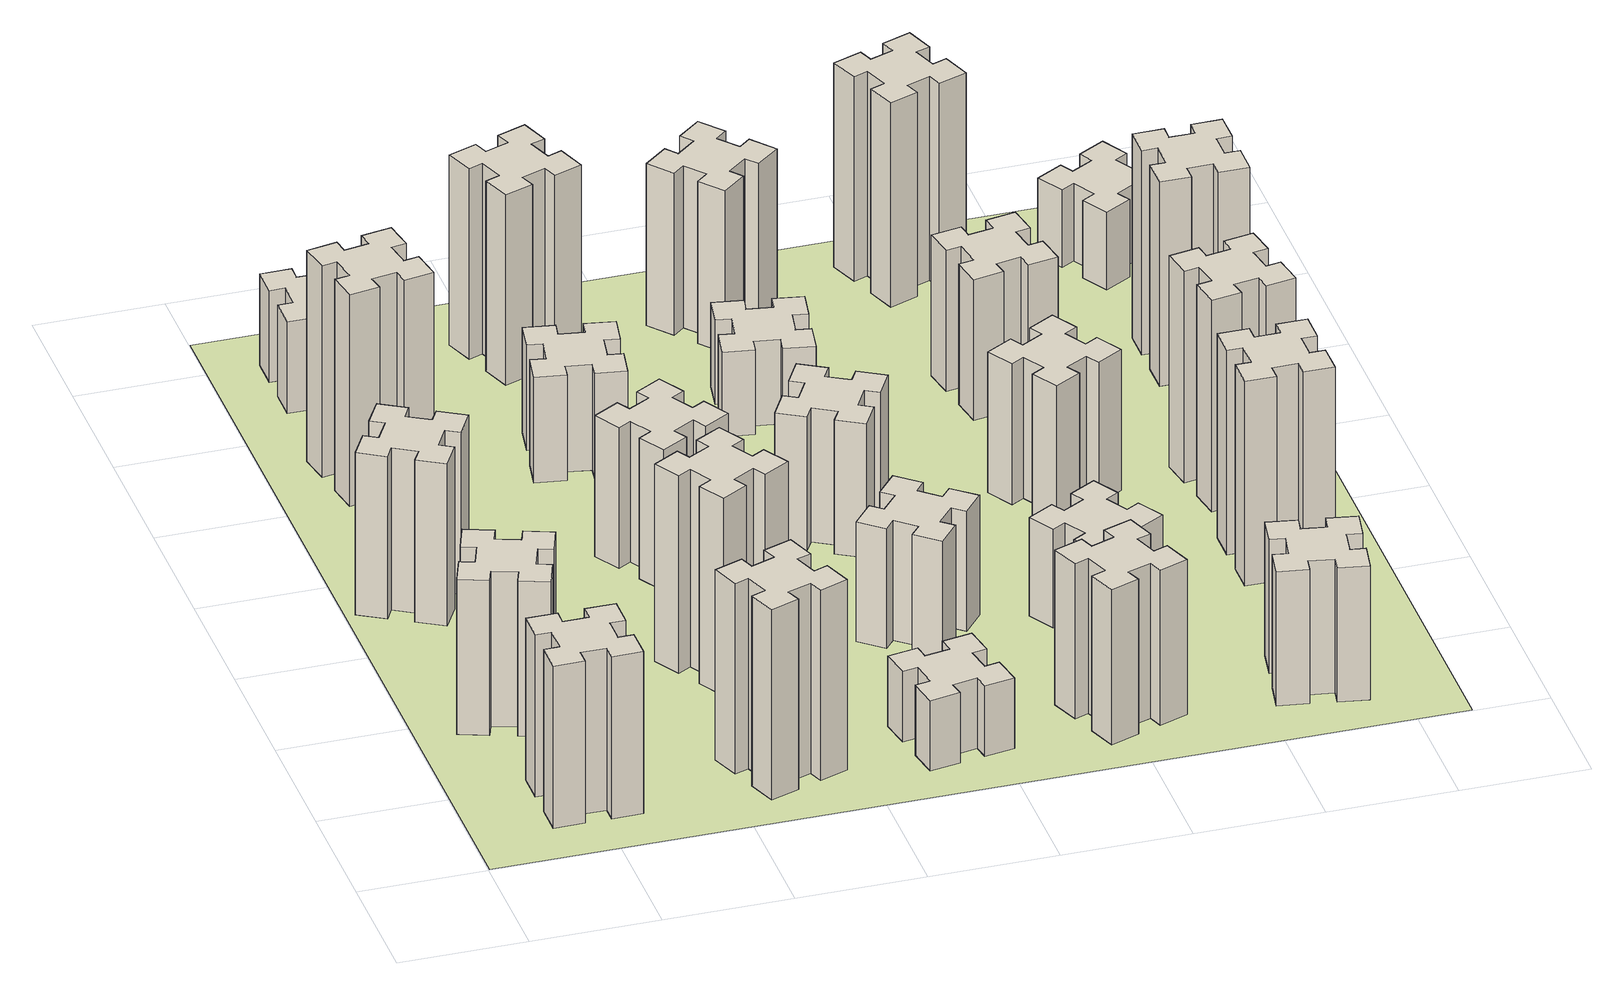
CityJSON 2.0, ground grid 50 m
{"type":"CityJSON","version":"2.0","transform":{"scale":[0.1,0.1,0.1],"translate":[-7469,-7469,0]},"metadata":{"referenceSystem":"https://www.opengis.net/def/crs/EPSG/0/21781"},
"CityObjects":{
"building1":{"type":"Building","attributes":{"class":"1000","function":"1000","usage":"1000","yearOfConstruction":2016,"roofType":"1000","measuredHeight":69,"storeysAboveGround":30,"storeysBelowGround":0},"geometry":[{"type":"Solid","lod":"1","boundaries":[[[[0,1,2,3,4,5,6,7,8,9,10,11,12,13,14,15,16,17,18,19]],[[17,16,20,21]],[[16,15,22,20]],[[15,14,23,22]],[[14,13,24,23]],[[13,12,25,24]],[[12,11,26,25]],[[11,10,27,26]],[[10,9,28,27]],[[9,8,29,28]],[[8,7,30,29]],[[7,6,31,30]],[[6,5,32,31]],[[5,4,33,32]],[[4,3,34,33]],[[3,2,35,34]],[[2,1,36,35]],[[1,0,37,36]],[[0,19,38,37]],[[19,18,39,38]],[[18,17,21,39]],[[24,25,26,27,28,29,30,31,32,33,34,35,36,37,38,39,21,20,22,23]]]]}]},
"building2":{"type":"Building","attributes":{"class":"1000","function":"1000","usage":"1000","yearOfConstruction":2016,"roofType":"1000","measuredHeight":66,"storeysAboveGround":30,"storeysBelowGround":0},"geometry":[{"type":"Solid","lod":"1","boundaries":[[[[40,41,42,43,44,45,46,47,48,49,50,51,52,53,54,55,56,57,58,59]],[[57,56,60,61]],[[56,55,62,60]],[[55,54,63,62]],[[54,53,64,63]],[[53,52,65,64]],[[52,51,66,65]],[[51,50,67,66]],[[50,49,68,67]],[[49,48,69,68]],[[48,47,70,69]],[[47,46,71,70]],[[46,45,72,71]],[[45,44,73,72]],[[44,43,74,73]],[[43,42,75,74]],[[42,41,76,75]],[[41,40,77,76]],[[40,59,78,77]],[[59,58,79,78]],[[58,57,61,79]],[[64,65,66,67,68,69,70,71,72,73,74,75,76,77,78,79,61,60,62,63]]]]}]},
"building3":{"type":"Building","attributes":{"class":"1000","function":"1000","usage":"1000","yearOfConstruction":2016,"roofType":"1000","measuredHeight":69,"storeysAboveGround":30,"storeysBelowGround":0},"geometry":[{"type":"Solid","lod":"1","boundaries":[[[[80,81,82,83,84,85,86,87,88,89,90,91,92,93,94,95,96,97,98,99]],[[97,96,100,101]],[[96,95,102,100]],[[95,94,103,102]],[[94,93,104,103]],[[93,92,105,104]],[[92,91,106,105]],[[91,90,107,106]],[[90,89,108,107]],[[89,88,109,108]],[[88,87,110,109]],[[87,86,111,110]],[[86,85,112,111]],[[85,84,113,112]],[[84,83,114,113]],[[83,82,115,114]],[[82,81,116,115]],[[81,80,117,116]],[[80,99,118,117]],[[99,98,119,118]],[[98,97,101,119]],[[104,105,106,107,108,109,110,111,112,113,114,115,116,117,118,119,101,100,102,103]]]]}]},
"building4":{"type":"Building","attributes":{"class":"1000","function":"1000","usage":"1000","yearOfConstruction":2016,"roofType":"1000","measuredHeight":90,"storeysAboveGround":30,"storeysBelowGround":0},"geometry":[{"type":"Solid","lod":"1","boundaries":[[[[120,121,122,123,124,125,126,127,128,129,130,131,132,133,134,135,136,137,138,139]],[[137,136,140,141]],[[136,135,142,140]],[[135,134,143,142]],[[134,133,144,143]],[[133,132,145,144]],[[132,131,146,145]],[[131,130,147,146]],[[130,129,148,147]],[[129,128,149,148]],[[128,127,150,149]],[[127,126,151,150]],[[126,125,152,151]],[[125,124,153,152]],[[124,123,154,153]],[[123,122,155,154]],[[122,121,156,155]],[[121,120,157,156]],[[120,139,158,157]],[[139,138,159,158]],[[138,137,141,159]],[[144,145,146,147,148,149,150,151,152,153,154,155,156,157,158,159,141,140,142,143]]]]}]},
"building5":{"type":"Building","attributes":{"class":"1000","function":"1000","usage":"1000","yearOfConstruction":2016,"roofType":"1000","measuredHeight":81,"storeysAboveGround":30,"storeysBelowGround":0},"geometry":[{"type":"Solid","lod":"1","boundaries":[[[[160,161,162,163,164,165,166,167,168,169,170,171,172,173,174,175,176,177,178,179]],[[177,176,180,181]],[[176,175,182,180]],[[175,174,183,182]],[[174,173,184,183]],[[173,172,185,184]],[[172,171,186,185]],[[171,170,187,186]],[[170,169,188,187]],[[169,168,189,188]],[[168,167,190,189]],[[167,166,191,190]],[[166,165,192,191]],[[165,164,193,192]],[[164,163,194,193]],[[163,162,195,194]],[[162,161,196,195]],[[161,160,197,196]],[[160,179,198,197]],[[179,178,199,198]],[[178,177,181,199]],[[184,185,186,187,188,189,190,191,192,193,194,195,196,197,198,199,181,180,182,183]]]]}]},
"building6":{"type":"Building","attributes":{"class":"1000","function":"1000","usage":"1000","yearOfConstruction":2016,"roofType":"1000","measuredHeight":39,"storeysAboveGround":30,"storeysBelowGround":0},"geometry":[{"type":"Solid","lod":"1","boundaries":[[[[200,201,202,203,204,205,206,207,208,209,210,211,212,213,214,215,216,217,218,219]],[[217,216,220,221]],[[216,215,222,220]],[[215,214,223,222]],[[214,213,224,223]],[[213,212,225,224]],[[212,211,226,225]],[[211,210,227,226]],[[210,209,228,227]],[[209,208,229,228]],[[208,207,230,229]],[[207,206,231,230]],[[206,205,232,231]],[[205,204,233,232]],[[204,203,234,233]],[[203,202,235,234]],[[202,201,236,235]],[[201,200,237,236]],[[200,219,238,237]],[[219,218,239,238]],[[218,217,221,239]],[[224,225,226,227,228,229,230,231,232,233,234,235,236,237,238,239,221,220,222,223]]]]}]},
"building7":{"type":"Building","attributes":{"class":"1000","function":"1000","usage":"1000","yearOfConstruction":2016,"roofType":"1000","measuredHeight":84,"storeysAboveGround":30,"storeysBelowGround":0},"geometry":[{"type":"Solid","lod":"1","boundaries":[[[[240,241,242,243,244,245,246,247,248,249,250,251,252,253,254,255,256,257,258,259]],[[257,256,260,261]],[[256,255,262,260]],[[255,254,263,262]],[[254,253,264,263]],[[253,252,265,264]],[[252,251,266,265]],[[251,250,267,266]],[[250,249,268,267]],[[249,248,269,268]],[[248,247,270,269]],[[247,246,271,270]],[[246,245,272,271]],[[245,244,273,272]],[[244,243,274,273]],[[243,242,275,274]],[[242,241,276,275]],[[241,240,277,276]],[[240,259,278,277]],[[259,258,279,278]],[[258,257,261,279]],[[264,265,266,267,268,269,270,271,272,273,274,275,276,277,278,279,261,260,262,263]]]]}]},
"building8":{"type":"Building","attributes":{"class":"1000","function":"1000","usage":"1000","yearOfConstruction":2016,"roofType":"1000","measuredHeight":60,"storeysAboveGround":30,"storeysBelowGround":0},"geometry":[{"type":"Solid","lod":"1","boundaries":[[[[280,281,282,283,284,285,286,287,288,289,290,291,292,293,294,295,296,297,298,299]],[[297,296,300,301]],[[296,295,302,300]],[[295,294,303,302]],[[294,293,304,303]],[[293,292,305,304]],[[292,291,306,305]],[[291,290,307,306]],[[290,289,308,307]],[[289,288,309,308]],[[288,287,310,309]],[[287,286,311,310]],[[286,285,312,311]],[[285,284,313,312]],[[284,283,314,313]],[[283,282,315,314]],[[282,281,316,315]],[[281,280,317,316]],[[280,299,318,317]],[[299,298,319,318]],[[298,297,301,319]],[[304,305,306,307,308,309,310,311,312,313,314,315,316,317,318,319,301,300,302,303]]]]}]},
"building9":{"type":"Building","attributes":{"class":"1000","function":"1000","usage":"1000","yearOfConstruction":2016,"roofType":"1000","measuredHeight":45,"storeysAboveGround":30,"storeysBelowGround":0},"geometry":[{"type":"Solid","lod":"1","boundaries":[[[[320,321,322,323,324,325,326,327,328,329,330,331,332,333,334,335,336,337,338,339]],[[337,336,340,341]],[[336,335,342,340]],[[335,334,343,342]],[[334,333,344,343]],[[333,332,345,344]],[[332,331,346,345]],[[331,330,347,346]],[[330,329,348,347]],[[329,328,349,348]],[[328,327,350,349]],[[327,326,351,350]],[[326,325,352,351]],[[325,324,353,352]],[[324,323,354,353]],[[323,322,355,354]],[[322,321,356,355]],[[321,320,357,356]],[[320,339,358,357]],[[339,338,359,358]],[[338,337,341,359]],[[344,345,346,347,348,349,350,351,352,353,354,355,356,357,358,359,341,340,342,343]]]]}]},
"building10":{"type":"Building","attributes":{"class":"1000","function":"1000","usage":"1000","yearOfConstruction":2016,"roofType":"1000","measuredHeight":30,"storeysAboveGround":30,"storeysBelowGround":0},"geometry":[{"type":"Solid","lod":"1","boundaries":[[[[360,361,362,363,364,365,366,367,368,369,370,371,372,373,374,375,376,377,378,379]],[[377,376,380,381]],[[376,375,382,380]],[[375,374,383,382]],[[374,373,384,383]],[[373,372,385,384]],[[372,371,386,385]],[[371,370,387,386]],[[370,369,388,387]],[[369,368,389,388]],[[368,367,390,389]],[[367,366,391,390]],[[366,365,392,391]],[[365,364,393,392]],[[364,363,394,393]],[[363,362,395,394]],[[362,361,396,395]],[[361,360,397,396]],[[360,379,398,397]],[[379,378,399,398]],[[378,377,381,399]],[[384,385,386,387,388,389,390,391,392,393,394,395,396,397,398,399,381,380,382,383]]]]}]},
"building11":{"type":"Building","attributes":{"class":"1000","function":"1000","usage":"1000","yearOfConstruction":2016,"roofType":"1000","measuredHeight":81,"storeysAboveGround":30,"storeysBelowGround":0},"geometry":[{"type":"Solid","lod":"1","boundaries":[[[[400,401,402,403,404,405,406,407,408,409,410,411,412,413,414,415,416,417,418,419]],[[417,416,420,421]],[[416,415,422,420]],[[415,414,423,422]],[[414,413,424,423]],[[413,412,425,424]],[[412,411,426,425]],[[411,410,427,426]],[[410,409,428,427]],[[409,408,429,428]],[[408,407,430,429]],[[407,406,431,430]],[[406,405,432,431]],[[405,404,433,432]],[[404,403,434,433]],[[403,402,435,434]],[[402,401,436,435]],[[401,400,437,436]],[[400,419,438,437]],[[419,418,439,438]],[[418,417,421,439]],[[424,425,426,427,428,429,430,431,432,433,434,435,436,437,438,439,421,420,422,423]]]]}]},
"building12":{"type":"Building","attributes":{"class":"1000","function":"1000","usage":"1000","yearOfConstruction":2016,"roofType":"1000","measuredHeight":51,"storeysAboveGround":30,"storeysBelowGround":0},"geometry":[{"type":"Solid","lod":"1","boundaries":[[[[440,441,442,443,444,445,446,447,448,449,450,451,452,453,454,455,456,457,458,459]],[[457,456,460,461]],[[456,455,462,460]],[[455,454,463,462]],[[454,453,464,463]],[[453,452,465,464]],[[452,451,466,465]],[[451,450,467,466]],[[450,449,468,467]],[[449,448,469,468]],[[448,447,470,469]],[[447,446,471,470]],[[446,445,472,471]],[[445,444,473,472]],[[444,443,474,473]],[[443,442,475,474]],[[442,441,476,475]],[[441,440,477,476]],[[440,459,478,477]],[[459,458,479,478]],[[458,457,461,479]],[[464,465,466,467,468,469,470,471,472,473,474,475,476,477,478,479,461,460,462,463]]]]}]},
"building13":{"type":"Building","attributes":{"class":"1000","function":"1000","usage":"1000","yearOfConstruction":2016,"roofType":"1000","measuredHeight":57,"storeysAboveGround":30,"storeysBelowGround":0},"geometry":[{"type":"Solid","lod":"1","boundaries":[[[[480,481,482,483,484,485,486,487,488,489,490,491,492,493,494,495,496,497,498,499]],[[497,496,500,501]],[[496,495,502,500]],[[495,494,503,502]],[[494,493,504,503]],[[493,492,505,504]],[[492,491,506,505]],[[491,490,507,506]],[[490,489,508,507]],[[489,488,509,508]],[[488,487,510,509]],[[487,486,511,510]],[[486,485,512,511]],[[485,484,513,512]],[[484,483,514,513]],[[483,482,515,514]],[[482,481,516,515]],[[481,480,517,516]],[[480,499,518,517]],[[499,498,519,518]],[[498,497,501,519]],[[504,505,506,507,508,509,510,511,512,513,514,515,516,517,518,519,501,500,502,503]]]]}]},
"building14":{"type":"Building","attributes":{"class":"1000","function":"1000","usage":"1000","yearOfConstruction":2016,"roofType":"1000","measuredHeight":66,"storeysAboveGround":30,"storeysBelowGround":0},"geometry":[{"type":"Solid","lod":"1","boundaries":[[[[520,521,522,523,524,525,526,527,528,529,530,531,532,533,534,535,536,537,538,539]],[[537,536,540,541]],[[536,535,542,540]],[[535,534,543,542]],[[534,533,544,543]],[[533,532,545,544]],[[532,531,546,545]],[[531,530,547,546]],[[530,529,548,547]],[[529,528,549,548]],[[528,527,550,549]],[[527,526,551,550]],[[526,525,552,551]],[[525,524,553,552]],[[524,523,554,553]],[[523,522,555,554]],[[522,521,556,555]],[[521,520,557,556]],[[520,539,558,557]],[[539,538,559,558]],[[538,537,541,559]],[[544,545,546,547,548,549,550,551,552,553,554,555,556,557,558,559,541,540,542,543]]]]}]},
"building15":{"type":"Building","attributes":{"class":"1000","function":"1000","usage":"1000","yearOfConstruction":2016,"roofType":"1000","measuredHeight":36,"storeysAboveGround":30,"storeysBelowGround":0},"geometry":[{"type":"Solid","lod":"1","boundaries":[[[[560,561,562,563,564,565,566,567,568,569,570,571,572,573,574,575,576,577,578,579]],[[577,576,580,581]],[[576,575,582,580]],[[575,574,583,582]],[[574,573,584,583]],[[573,572,585,584]],[[572,571,586,585]],[[571,570,587,586]],[[570,569,588,587]],[[569,568,589,588]],[[568,567,590,589]],[[567,566,591,590]],[[566,565,592,591]],[[565,564,593,592]],[[564,563,594,593]],[[563,562,595,594]],[[562,561,596,595]],[[561,560,597,596]],[[560,579,598,597]],[[579,578,599,598]],[[578,577,581,599]],[[584,585,586,587,588,589,590,591,592,593,594,595,596,597,598,599,581,580,582,583]]]]}]},
"building16":{"type":"Building","attributes":{"class":"1000","function":"1000","usage":"1000","yearOfConstruction":2016,"roofType":"1000","measuredHeight":69,"storeysAboveGround":30,"storeysBelowGround":0},"geometry":[{"type":"Solid","lod":"1","boundaries":[[[[600,601,602,603,604,605,606,607,608,609,610,611,612,613,614,615,616,617,618,619]],[[617,616,620,621]],[[616,615,622,620]],[[615,614,623,622]],[[614,613,624,623]],[[613,612,625,624]],[[612,611,626,625]],[[611,610,627,626]],[[610,609,628,627]],[[609,608,629,628]],[[608,607,630,629]],[[607,606,631,630]],[[606,605,632,631]],[[605,604,633,632]],[[604,603,634,633]],[[603,602,635,634]],[[602,601,636,635]],[[601,600,637,636]],[[600,619,638,637]],[[619,618,639,638]],[[618,617,621,639]],[[624,625,626,627,628,629,630,631,632,633,634,635,636,637,638,639,621,620,622,623]]]]}]},
"building17":{"type":"Building","attributes":{"class":"1000","function":"1000","usage":"1000","yearOfConstruction":2016,"roofType":"1000","measuredHeight":42,"storeysAboveGround":30,"storeysBelowGround":0},"geometry":[{"type":"Solid","lod":"1","boundaries":[[[[640,641,642,643,644,645,646,647,648,649,650,651,652,653,654,655,656,657,658,659]],[[657,656,660,661]],[[656,655,662,660]],[[655,654,663,662]],[[654,653,664,663]],[[653,652,665,664]],[[652,651,666,665]],[[651,650,667,666]],[[650,649,668,667]],[[649,648,669,668]],[[648,647,670,669]],[[647,646,671,670]],[[646,645,672,671]],[[645,644,673,672]],[[644,643,674,673]],[[643,642,675,674]],[[642,641,676,675]],[[641,640,677,676]],[[640,659,678,677]],[[659,658,679,678]],[[658,657,661,679]],[[664,665,666,667,668,669,670,671,672,673,674,675,676,677,678,679,661,660,662,663]]]]}]},
"building18":{"type":"Building","attributes":{"class":"1000","function":"1000","usage":"1000","yearOfConstruction":2016,"roofType":"1000","measuredHeight":60,"storeysAboveGround":30,"storeysBelowGround":0},"geometry":[{"type":"Solid","lod":"1","boundaries":[[[[680,681,682,683,684,685,686,687,688,689,690,691,692,693,694,695,696,697,698,699]],[[697,696,700,701]],[[696,695,702,700]],[[695,694,703,702]],[[694,693,704,703]],[[693,692,705,704]],[[692,691,706,705]],[[691,690,707,706]],[[690,689,708,707]],[[689,688,709,708]],[[688,687,710,709]],[[687,686,711,710]],[[686,685,712,711]],[[685,684,713,712]],[[684,683,714,713]],[[683,682,715,714]],[[682,681,716,715]],[[681,680,717,716]],[[680,699,718,717]],[[699,698,719,718]],[[698,697,701,719]],[[704,705,706,707,708,709,710,711,712,713,714,715,716,717,718,719,701,700,702,703]]]]}]},
"building19":{"type":"Building","attributes":{"class":"1000","function":"1000","usage":"1000","yearOfConstruction":2016,"roofType":"1000","measuredHeight":57,"storeysAboveGround":30,"storeysBelowGround":0},"geometry":[{"type":"Solid","lod":"1","boundaries":[[[[720,721,722,723,724,725,726,727,728,729,730,731,732,733,734,735,736,737,738,739]],[[737,736,740,741]],[[736,735,742,740]],[[735,734,743,742]],[[734,733,744,743]],[[733,732,745,744]],[[732,731,746,745]],[[731,730,747,746]],[[730,729,748,747]],[[729,728,749,748]],[[728,727,750,749]],[[727,726,751,750]],[[726,725,752,751]],[[725,724,753,752]],[[724,723,754,753]],[[723,722,755,754]],[[722,721,756,755]],[[721,720,757,756]],[[720,739,758,757]],[[739,738,759,758]],[[738,737,741,759]],[[744,745,746,747,748,749,750,751,752,753,754,755,756,757,758,759,741,740,742,743]]]]}]},
"building20":{"type":"Building","attributes":{"class":"1000","function":"1000","usage":"1000","yearOfConstruction":2016,"roofType":"1000","measuredHeight":60,"storeysAboveGround":30,"storeysBelowGround":0},"geometry":[{"type":"Solid","lod":"1","boundaries":[[[[760,761,762,763,764,765,766,767,768,769,770,771,772,773,774,775,776,777,778,779]],[[777,776,780,781]],[[776,775,782,780]],[[775,774,783,782]],[[774,773,784,783]],[[773,772,785,784]],[[772,771,786,785]],[[771,770,787,786]],[[770,769,788,787]],[[769,768,789,788]],[[768,767,790,789]],[[767,766,791,790]],[[766,765,792,791]],[[765,764,793,792]],[[764,763,794,793]],[[763,762,795,794]],[[762,761,796,795]],[[761,760,797,796]],[[760,779,798,797]],[[779,778,799,798]],[[778,777,781,799]],[[784,785,786,787,788,789,790,791,792,793,794,795,796,797,798,799,781,780,782,783]]]]}]},
"building21":{"type":"Building","attributes":{"class":"1000","function":"1000","usage":"1000","yearOfConstruction":2016,"roofType":"1000","measuredHeight":87,"storeysAboveGround":30,"storeysBelowGround":0},"geometry":[{"type":"Solid","lod":"1","boundaries":[[[[800,801,802,803,804,805,806,807,808,809,810,811,812,813,814,815,816,817,818,819]],[[817,816,820,821]],[[816,815,822,820]],[[815,814,823,822]],[[814,813,824,823]],[[813,812,825,824]],[[812,811,826,825]],[[811,810,827,826]],[[810,809,828,827]],[[809,808,829,828]],[[808,807,830,829]],[[807,806,831,830]],[[806,805,832,831]],[[805,804,833,832]],[[804,803,834,833]],[[803,802,835,834]],[[802,801,836,835]],[[801,800,837,836]],[[800,819,838,837]],[[819,818,839,838]],[[818,817,821,839]],[[824,825,826,827,828,829,830,831,832,833,834,835,836,837,838,839,821,820,822,823]]]]}]},
"building22":{"type":"Building","attributes":{"class":"1000","function":"1000","usage":"1000","yearOfConstruction":2016,"roofType":"1000","measuredHeight":87,"storeysAboveGround":30,"storeysBelowGround":0},"geometry":[{"type":"Solid","lod":"1","boundaries":[[[[840,841,842,843,844,845,846,847,848,849,850,851,852,853,854,855,856,857,858,859]],[[857,856,860,861]],[[856,855,862,860]],[[855,854,863,862]],[[854,853,864,863]],[[853,852,865,864]],[[852,851,866,865]],[[851,850,867,866]],[[850,849,868,867]],[[849,848,869,868]],[[848,847,870,869]],[[847,846,871,870]],[[846,845,872,871]],[[845,844,873,872]],[[844,843,874,873]],[[843,842,875,874]],[[842,841,876,875]],[[841,840,877,876]],[[840,859,878,877]],[[859,858,879,878]],[[858,857,861,879]],[[864,865,866,867,868,869,870,871,872,873,874,875,876,877,878,879,861,860,862,863]]]]}]},
"building23":{"type":"Building","attributes":{"class":"1000","function":"1000","usage":"1000","yearOfConstruction":2016,"roofType":"1000","measuredHeight":90,"storeysAboveGround":30,"storeysBelowGround":0},"geometry":[{"type":"Solid","lod":"1","boundaries":[[[[880,881,882,883,884,885,886,887,888,889,890,891,892,893,894,895,896,897,898,899]],[[897,896,900,901]],[[896,895,902,900]],[[895,894,903,902]],[[894,893,904,903]],[[893,892,905,904]],[[892,891,906,905]],[[891,890,907,906]],[[890,889,908,907]],[[889,888,909,908]],[[888,887,910,909]],[[887,886,911,910]],[[886,885,912,911]],[[885,884,913,912]],[[884,883,914,913]],[[883,882,915,914]],[[882,881,916,915]],[[881,880,917,916]],[[880,899,918,917]],[[899,898,919,918]],[[898,897,901,919]],[[904,905,906,907,908,909,910,911,912,913,914,915,916,917,918,919,901,900,902,903]]]]}]},
"building24":{"type":"Building","attributes":{"class":"1000","function":"1000","usage":"1000","yearOfConstruction":2016,"roofType":"1000","measuredHeight":87,"storeysAboveGround":30,"storeysBelowGround":0},"geometry":[{"type":"Solid","lod":"1","boundaries":[[[[920,921,922,923,924,925,926,927,928,929,930,931,932,933,934,935,936,937,938,939]],[[937,936,940,941]],[[936,935,942,940]],[[935,934,943,942]],[[934,933,944,943]],[[933,932,945,944]],[[932,931,946,945]],[[931,930,947,946]],[[930,929,948,947]],[[929,928,949,948]],[[928,927,950,949]],[[927,926,951,950]],[[926,925,952,951]],[[925,924,953,952]],[[924,923,954,953]],[[923,922,955,954]],[[922,921,956,955]],[[921,920,957,956]],[[920,939,958,957]],[[939,938,959,958]],[[938,937,941,959]],[[944,945,946,947,948,949,950,951,952,953,954,955,956,957,958,959,941,940,942,943]]]]}]},
"building25":{"type":"Building","attributes":{"class":"1000","function":"1000","usage":"1000","yearOfConstruction":2016,"roofType":"1000","measuredHeight":33,"storeysAboveGround":30,"storeysBelowGround":0},"geometry":[{"type":"Solid","lod":"1","boundaries":[[[[960,961,962,963,964,965,966,967,968,969,970,971,972,973,974,975,976,977,978,979]],[[977,976,980,981]],[[976,975,982,980]],[[975,974,983,982]],[[974,973,984,983]],[[973,972,985,984]],[[972,971,986,985]],[[971,970,987,986]],[[970,969,988,987]],[[969,968,989,988]],[[968,967,990,989]],[[967,966,991,990]],[[966,965,992,991]],[[965,964,993,992]],[[964,963,994,993]],[[963,962,995,994]],[[962,961,996,995]],[[961,960,997,996]],[[960,979,998,997]],[[979,978,999,998]],[[978,977,981,999]],[[984,985,986,987,988,989,990,991,992,993,994,995,996,997,998,999,981,980,982,983]]]]}]},
"landuse1":{"type":"LandUse","attributes":{"name":"plot1","function":"1010"},"geometry":[{"type":"MultiSurface","lod":"1","boundaries":[[[1000,1001,1002,1003]]]}]}
},
"vertices":[
[425,265,0],[525,265,0],[525,205,0],[645,205,0],[645,325,0],[585,325,0],[585,425,0],[645,425,0],[645,545,0],[525,545,0],[525,485,0],[425,485,0],[425,545,0],[305,545,0],[305,425,0],[365,425,0],[365,325,0],[305,325,0],[305,205,0],[425,205,0],[365,325,690],[305,325,690],[365,425,690],[305,425,690],[305,545,690],[425,545,690],[425,485,690],[525,485,690],[525,545,690],[645,545,690],[645,425,690],[585,425,690],[585,325,690],[645,325,690],[645,205,690],[525,205,690],[525,265,690],[425,265,690],[425,205,690],[305,205,690],
[289,1100,0],[255,1006,0],[199,1027,0],[157,914,0],[270,873,0],[291,929,0],[385,895,0],[364,839,0],[477,797,0],[518,910,0],[462,931,0],[496,1025,0],[552,1004,0],[593,1117,0],[480,1158,0],[460,1102,0],[366,1136,0],[387,1192,0],[274,1233,0],[233,1120,0],[366,1136,660],[387,1192,660],[460,1102,660],[480,1158,660],[593,1117,660],[552,1004,660],[496,1025,660],[462,931,660],[518,910,660],[477,797,660],[364,839,660],[385,895,660],[291,929,660],[270,873,660],[157,914,660],[199,1027,660],[255,1006,660],[289,1100,660],[233,1120,660],[274,1233,660],
[374,1926,0],[287,1976,0],[317,2028,0],[213,2088,0],[153,1984,0],[205,1954,0],[155,1867,0],[103,1897,0],[43,1793,0],[147,1733,0],[177,1785,0],[264,1735,0],[234,1683,0],[338,1623,0],[398,1727,0],[346,1757,0],[396,1844,0],[448,1814,0],[508,1918,0],[404,1978,0],[396,1844,690],[448,1814,690],[346,1757,690],[398,1727,690],[338,1623,690],[234,1683,690],[264,1735,690],[177,1785,690],[147,1733,690],[43,1793,690],[103,1897,690],[155,1867,690],[205,1954,690],[153,1984,690],[213,2088,690],[317,2028,690],[287,1976,690],[374,1926,690],[404,1978,690],[508,1918,690],
[405,2812,0],[307,2795,0],[297,2854,0],[178,2833,0],[199,2715,0],[258,2725,0],[276,2627,0],[217,2617,0],[237,2498,0],[356,2519,0],[345,2578,0],[444,2596,0],[454,2537,0],[572,2557,0],[551,2676,0],[492,2665,0],[475,2764,0],[534,2774,0],[513,2892,0],[395,2871,0],[475,2764,900],[534,2774,900],[492,2665,900],[551,2676,900],[572,2557,900],[454,2537,900],[444,2596,900],[345,2578,900],[356,2519,900],[237,2498,900],[217,2617,900],[276,2627,900],[258,2725,900],[199,2715,900],[178,2833,900],[297,2854,900],[307,2795,900],[405,2812,900],[395,2871,900],[513,2892,900],
[1206,255,0],[1300,289,0],[1320,233,0],[1433,274,0],[1392,387,0],[1336,366,0],[1302,460,0],[1358,480,0],[1317,593,0],[1204,552,0],[1225,496,0],[1131,462,0],[1110,518,0],[997,477,0],[1039,364,0],[1095,385,0],[1129,291,0],[1073,270,0],[1114,157,0],[1227,199,0],[1129,291,810],[1073,270,810],[1095,385,810],[1039,364,810],[997,477,810],[1110,518,810],[1131,462,810],[1225,496,810],[1204,552,810],[1317,593,810],[1358,480,810],[1302,460,810],[1336,366,810],[1392,387,810],[1433,274,810],[1320,233,810],[1300,289,810],[1206,255,810],[1227,199,810],[1114,157,810],
[265,3385,0],[265,3285,0],[205,3285,0],[205,3165,0],[325,3165,0],[325,3225,0],[425,3225,0],[425,3165,0],[545,3165,0],[545,3285,0],[485,3285,0],[485,3385,0],[545,3385,0],[545,3505,0],[425,3505,0],[425,3445,0],[325,3445,0],[325,3505,0],[205,3505,0],[205,3385,0],[325,3445,390],[325,3505,390],[425,3445,390],[425,3505,390],[545,3505,390],[545,3385,390],[485,3385,390],[485,3285,390],[545,3285,390],[545,3165,390],[425,3165,390],[425,3225,390],[325,3225,390],[325,3165,390],[205,3165,390],[205,3285,390],[265,3285,390],[265,3385,390],[205,3385,390],[205,3505,390],
[1204,1236,0],[1117,1186,0],[1087,1238,0],[983,1178,0],[1043,1074,0],[1095,1104,0],[1145,1017,0],[1093,987,0],[1153,883,0],[1257,943,0],[1227,995,0],[1314,1045,0],[1344,993,0],[1448,1053,0],[1388,1157,0],[1336,1127,0],[1286,1214,0],[1338,1244,0],[1278,1348,0],[1174,1288,0],[1286,1214,840],[1338,1244,840],[1336,1127,840],[1388,1157,840],[1448,1053,840],[1344,993,840],[1314,1045,840],[1227,995,840],[1257,943,840],[1153,883,840],[1093,987,840],[1145,1017,840],[1095,1104,840],[1043,1074,840],[983,1178,840],[1087,1238,840],[1117,1186,840],[1204,1236,840],[1174,1288,840],[1278,1348,840],
[1095,1844,0],[1145,1757,0],[1093,1727,0],[1153,1623,0],[1257,1683,0],[1227,1735,0],[1314,1785,0],[1344,1733,0],[1448,1793,0],[1388,1897,0],[1336,1867,0],[1286,1954,0],[1338,1984,0],[1278,2088,0],[1174,2028,0],[1204,1976,0],[1117,1926,0],[1087,1978,0],[983,1918,0],[1043,1814,0],[1117,1926,600],[1087,1978,600],[1204,1976,600],[1174,2028,600],[1278,2088,600],[1338,1984,600],[1286,1954,600],[1336,1867,600],[1388,1897,600],[1448,1793,600],[1344,1733,600],[1314,1785,600],[1227,1735,600],[1257,1683,600],[1153,1623,600],[1093,1727,600],[1145,1757,600],[1095,1844,600],[1043,1814,600],[983,1918,600],
[1016,2664,0],[998,2565,0],[939,2576,0],[918,2457,0],[1037,2437,0],[1047,2496,0],[1145,2478,0],[1135,2419,0],[1253,2398,0],[1274,2517,0],[1215,2527,0],[1232,2625,0],[1291,2615,0],[1312,2733,0],[1194,2754,0],[1184,2695,0],[1085,2712,0],[1096,2771,0],[977,2792,0],[957,2674,0],[1085,2712,450],[1096,2771,450],[1184,2695,450],[1194,2754,450],[1312,2733,450],[1291,2615,450],[1232,2625,450],[1215,2527,450],[1274,2517,450],[1253,2398,450],[1135,2419,450],[1145,2478,450],[1047,2496,450],[1037,2437,450],[918,2457,450],[939,2576,450],[998,2565,450],[1016,2664,450],[957,2674,450],[977,2792,450],
[1825,258,0],[1924,276,0],[1934,217,0],[2052,237,0],[2031,356,0],[1972,345,0],[1955,444,0],[2014,454,0],[1993,572,0],[1875,551,0],[1885,492,0],[1787,475,0],[1777,534,0],[1658,513,0],[1679,395,0],[1738,405,0],[1756,307,0],[1697,297,0],[1717,178,0],[1836,199,0],[1756,307,300],[1697,297,300],[1738,405,300],[1679,395,300],[1658,513,300],[1777,534,300],[1787,475,300],[1885,492,300],[1875,551,300],[1993,572,300],[2014,454,300],[1955,444,300],[1972,345,300],[2031,356,300],[2052,237,300],[1934,217,300],[1924,276,300],[1825,258,300],[1836,199,300],[1717,178,300],
[1106,3215,0],[1200,3249,0],[1220,3193,0],[1333,3234,0],[1292,3347,0],[1236,3326,0],[1202,3420,0],[1258,3440,0],[1217,3553,0],[1104,3512,0],[1125,3456,0],[1031,3422,0],[1010,3478,0],[897,3437,0],[939,3324,0],[995,3345,0],[1029,3251,0],[973,3230,0],[1014,3117,0],[1127,3159,0],[1029,3251,810],[973,3230,810],[995,3345,810],[939,3324,810],[897,3437,810],[1010,3478,810],[1031,3422,810],[1125,3456,810],[1104,3512,810],[1217,3553,810],[1258,3440,810],[1202,3420,810],[1236,3326,810],[1292,3347,810],[1333,3234,810],[1220,3193,810],[1200,3249,810],[1106,3215,810],[1127,3159,810],[1014,3117,810],
[1903,1224,0],[1839,1148,0],[1793,1186,0],[1716,1094,0],[1808,1017,0],[1846,1063,0],[1923,999,0],[1884,953,0],[1976,876,0],[2053,968,0],[2007,1006,0],[2072,1083,0],[2118,1044,0],[2195,1136,0],[2103,1213,0],[2064,1167,0],[1988,1232,0],[2026,1278,0],[1934,1355,0],[1857,1263,0],[1988,1232,510],[2026,1278,510],[2064,1167,510],[2103,1213,510],[2195,1136,510],[2118,1044,510],[2072,1083,510],[2007,1006,510],[2053,968,510],[1976,876,510],[1884,953,510],[1923,999,510],[1846,1063,510],[1808,1017,510],[1716,1094,510],[1793,1186,510],[1839,1148,510],[1903,1224,510],[1857,1263,510],[1934,1355,510],
[1785,1954,0],[1735,1867,0],[1683,1897,0],[1623,1793,0],[1727,1733,0],[1757,1785,0],[1844,1735,0],[1814,1683,0],[1918,1623,0],[1978,1727,0],[1926,1757,0],[1976,1844,0],[2028,1814,0],[2088,1918,0],[1984,1978,0],[1954,1926,0],[1867,1976,0],[1897,2028,0],[1793,2088,0],[1733,1984,0],[1867,1976,570],[1897,2028,570],[1954,1926,570],[1984,1978,570],[2088,1918,570],[2028,1814,570],[1976,1844,570],[1926,1757,570],[1978,1727,570],[1918,1623,570],[1814,1683,570],[1844,1735,570],[1757,1785,570],[1727,1733,570],[1623,1793,570],[1683,1897,570],[1735,1867,570],[1785,1954,570],[1733,1984,570],[1793,2088,570],
[2375,385,0],[2409,291,0],[2353,270,0],[2394,157,0],[2507,199,0],[2486,255,0],[2580,289,0],[2600,233,0],[2713,274,0],[2672,387,0],[2616,366,0],[2582,460,0],[2638,480,0],[2597,593,0],[2484,552,0],[2505,496,0],[2411,462,0],[2390,518,0],[2277,477,0],[2319,364,0],[2411,462,660],[2390,518,660],[2505,496,660],[2484,552,660],[2597,593,660],[2638,480,660],[2582,460,660],[2616,366,660],[2672,387,660],[2713,274,660],[2600,233,660],[2580,289,660],[2486,255,660],[2507,199,660],[2394,157,660],[2353,270,660],[2409,291,660],[2375,385,660],[2319,364,660],[2277,477,660],
[1756,2764,0],[1738,2665,0],[1679,2676,0],[1658,2557,0],[1777,2537,0],[1787,2596,0],[1885,2578,0],[1875,2519,0],[1993,2498,0],[2014,2617,0],[1955,2627,0],[1972,2725,0],[2031,2715,0],[2052,2833,0],[1934,2854,0],[1924,2795,0],[1825,2812,0],[1836,2871,0],[1717,2892,0],[1697,2774,0],[1825,2812,360],[1836,2871,360],[1924,2795,360],[1934,2854,360],[2052,2833,360],[2031,2715,360],[1972,2725,360],[1955,2627,360],[2014,2617,360],[1993,2498,360],[1875,2519,360],[1885,2578,360],[1787,2596,360],[1777,2537,360],[1658,2557,360],[1679,2676,360],[1738,2665,360],[1756,2764,360],[1697,2774,360],[1717,2892,360],
[1888,3219,0],[1964,3283,0],[2003,3237,0],[2095,3314,0],[2018,3406,0],[1972,3368,0],[1907,3444,0],[1953,3483,0],[1876,3575,0],[1784,3498,0],[1823,3452,0],[1746,3387,0],[1708,3433,0],[1616,3356,0],[1693,3264,0],[1739,3303,0],[1803,3226,0],[1757,3188,0],[1834,3096,0],[1926,3173,0],[1803,3226,690],[1757,3188,690],[1739,3303,690],[1693,3264,690],[1616,3356,690],[1708,3433,690],[1746,3387,690],[1823,3452,690],[1784,3498,690],[1876,3575,690],[1953,3483,690],[1907,3444,690],[1972,3368,690],[2018,3406,690],[2095,3314,690],[2003,3237,690],[1964,3283,690],[1888,3219,690],[1926,3173,690],[1834,3096,690],
[2607,895,0],[2694,945,0],[2724,893,0],[2828,953,0],[2768,1057,0],[2716,1027,0],[2666,1114,0],[2718,1144,0],[2658,1248,0],[2554,1188,0],[2584,1136,0],[2497,1086,0],[2467,1138,0],[2363,1078,0],[2423,974,0],[2475,1004,0],[2525,917,0],[2473,887,0],[2533,783,0],[2637,843,0],[2525,917,420],[2473,887,420],[2475,1004,420],[2423,974,420],[2363,1078,420],[2467,1138,420],[2497,1086,420],[2584,1136,420],[2554,1188,420],[2658,1248,420],[2718,1144,420],[2666,1114,420],[2716,1027,420],[2768,1057,420],[2828,953,420],[2724,893,420],[2694,945,420],[2607,895,420],[2637,843,420],[2533,783,420],
[2816,1867,0],[2766,1954,0],[2818,1984,0],[2758,2088,0],[2654,2028,0],[2684,1976,0],[2597,1926,0],[2567,1978,0],[2463,1918,0],[2523,1814,0],[2575,1844,0],[2625,1757,0],[2573,1727,0],[2633,1623,0],[2737,1683,0],[2707,1735,0],[2794,1785,0],[2824,1733,0],[2928,1793,0],[2868,1897,0],[2794,1785,600],[2824,1733,600],[2707,1735,600],[2737,1683,600],[2633,1623,600],[2573,1727,600],[2625,1757,600],[2575,1844,600],[2523,1814,600],[2463,1918,600],[2567,1978,600],[2597,1926,600],[2684,1976,600],[2654,2028,600],[2758,2088,600],[2818,1984,600],[2766,1954,600],[2816,1867,600],[2868,1897,600],[2928,1793,600],
[3335,307,0],[3352,405,0],[3411,395,0],[3432,513,0],[3314,534,0],[3304,475,0],[3205,492,0],[3216,551,0],[3097,572,0],[3077,454,0],[3136,444,0],[3118,345,0],[3059,356,0],[3038,237,0],[3157,217,0],[3167,276,0],[3265,258,0],[3255,199,0],[3373,178,0],[3394,297,0],[3265,258,570],[3255,199,570],[3167,276,570],[3157,217,570],[3038,237,570],[3059,356,570],[3118,345,570],[3136,444,570],[3077,454,570],[3097,572,570],[3216,551,570],[3205,492,570],[3304,475,570],[3314,534,570],[3432,513,570],[3411,395,570],[3352,405,570],[3335,307,570],[3394,297,570],[3373,178,570],
[2665,2478,0],[2764,2496,0],[2774,2437,0],[2892,2457,0],[2871,2576,0],[2812,2565,0],[2795,2664,0],[2854,2674,0],[2833,2792,0],[2715,2771,0],[2725,2712,0],[2627,2695,0],[2617,2754,0],[2498,2733,0],[2519,2615,0],[2578,2625,0],[2596,2527,0],[2537,2517,0],[2557,2398,0],[2676,2419,0],[2596,2527,600],[2537,2517,600],[2578,2625,600],[2519,2615,600],[2498,2733,600],[2617,2754,600],[2627,2695,600],[2725,2712,600],[2715,2771,600],[2833,2792,600],[2854,2674,600],[2795,2664,600],[2812,2565,600],[2871,2576,600],[2892,2457,600],[2774,2437,600],[2764,2496,600],[2665,2478,600],[2676,2419,600],[2557,2398,600],
[2716,3426,0],[2682,3520,0],[2738,3540,0],[2697,3653,0],[2584,3612,0],[2605,3556,0],[2511,3522,0],[2490,3578,0],[2377,3537,0],[2419,3424,0],[2475,3445,0],[2509,3351,0],[2453,3330,0],[2494,3217,0],[2607,3259,0],[2586,3315,0],[2680,3349,0],[2700,3293,0],[2813,3334,0],[2772,3447,0],[2680,3349,870],[2700,3293,870],[2586,3315,870],[2607,3259,870],[2494,3217,870],[2453,3330,870],[2509,3351,870],[2475,3445,870],[2419,3424,870],[2377,3537,870],[2490,3578,870],[2511,3522,870],[2605,3556,870],[2584,3612,870],[2697,3653,870],[2738,3540,870],[2682,3520,870],[2716,3426,870],[2772,3447,870],[2813,3334,870],
[3445,1165,0],[3445,1265,0],[3505,1265,0],[3505,1385,0],[3385,1385,0],[3385,1325,0],[3285,1325,0],[3285,1385,0],[3165,1385,0],[3165,1265,0],[3225,1265,0],[3225,1165,0],[3165,1165,0],[3165,1045,0],[3285,1045,0],[3285,1105,0],[3385,1105,0],[3385,1045,0],[3505,1045,0],[3505,1165,0],[3385,1105,870],[3385,1045,870],[3285,1105,870],[3285,1045,870],[3165,1045,870],[3165,1165,870],[3225,1165,870],[3225,1265,870],[3165,1265,870],[3165,1385,870],[3285,1385,870],[3285,1325,870],[3385,1325,870],[3385,1385,870],[3505,1385,870],[3505,1265,870],[3445,1265,870],[3445,1165,870],[3505,1165,870],[3505,1045,870],
[3365,1872,0],[3267,1855,0],[3257,1914,0],[3138,1893,0],[3159,1775,0],[3218,1785,0],[3236,1687,0],[3177,1677,0],[3197,1558,0],[3316,1579,0],[3305,1638,0],[3404,1656,0],[3414,1597,0],[3532,1617,0],[3511,1736,0],[3452,1725,0],[3435,1824,0],[3494,1834,0],[3473,1952,0],[3355,1931,0],[3435,1824,900],[3494,1834,900],[3452,1725,900],[3511,1736,900],[3532,1617,900],[3414,1597,900],[3404,1656,900],[3305,1638,900],[3316,1579,900],[3197,1558,900],[3177,1677,900],[3236,1687,900],[3218,1785,900],[3159,1775,900],[3138,1893,900],[3257,1914,900],[3267,1855,900],[3365,1872,900],[3355,1931,900],[3473,1952,900],
[3485,2705,0],[3385,2705,0],[3385,2765,0],[3265,2765,0],[3265,2645,0],[3325,2645,0],[3325,2545,0],[3265,2545,0],[3265,2425,0],[3385,2425,0],[3385,2485,0],[3485,2485,0],[3485,2425,0],[3605,2425,0],[3605,2545,0],[3545,2545,0],[3545,2645,0],[3605,2645,0],[3605,2765,0],[3485,2765,0],[3545,2645,870],[3605,2645,870],[3545,2545,870],[3605,2545,870],[3605,2425,870],[3485,2425,870],[3485,2485,870],[3385,2485,870],[3385,2425,870],[3265,2425,870],[3265,2545,870],[3325,2545,870],[3325,2645,870],[3265,2645,870],[3265,2765,870],[3385,2765,870],[3385,2705,870],[3485,2705,870],[3485,2765,870],[3605,2765,870],
[3347,3215,0],[3434,3265,0],[3464,3213,0],[3568,3273,0],[3508,3377,0],[3456,3347,0],[3406,3434,0],[3458,3464,0],[3398,3568,0],[3294,3508,0],[3324,3456,0],[3237,3406,0],[3207,3458,0],[3103,3398,0],[3163,3294,0],[3215,3324,0],[3265,3237,0],[3213,3207,0],[3273,3103,0],[3377,3163,0],[3265,3237,330],[3213,3207,330],[3215,3324,330],[3163,3294,330],[3103,3398,330],[3207,3458,330],[3237,3406,330],[3324,3456,330],[3294,3508,330],[3398,3568,330],[3458,3464,330],[3406,3434,330],[3456,3347,330],[3508,3377,330],[3568,3273,330],[3464,3213,330],[3434,3265,330],[3347,3215,330],[3377,3163,330],[3273,3103,330],
[5,3705,0],[3705,3705,0],[3705,5,0],[5,5,0]
]}
